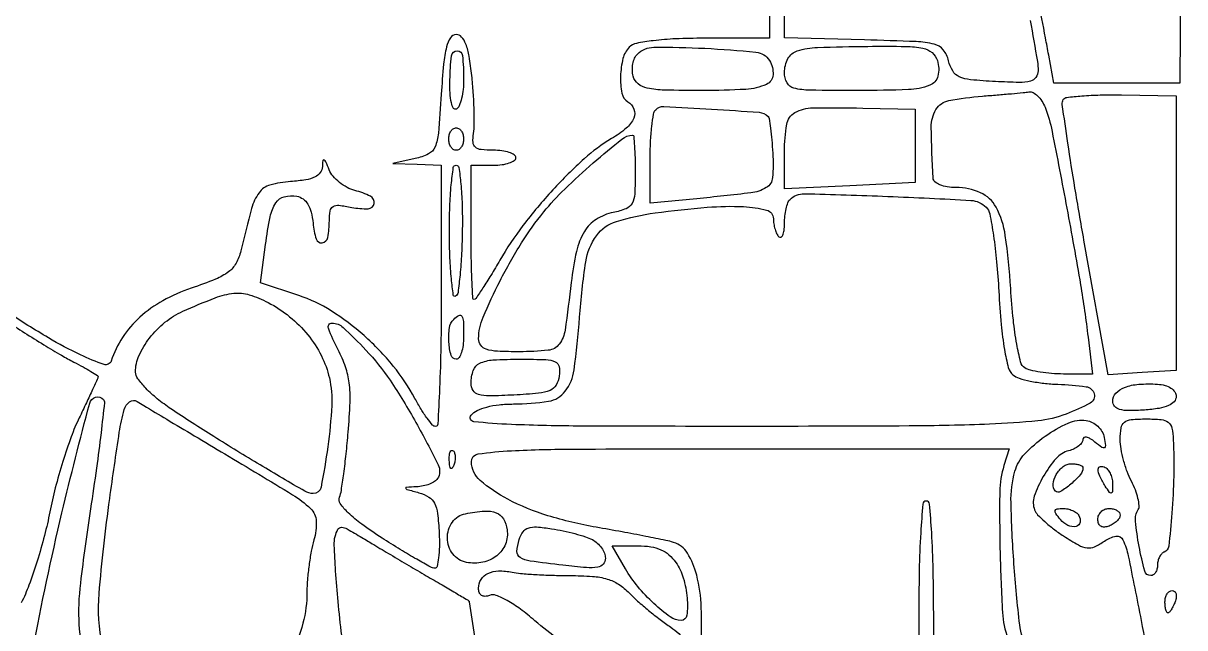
# Model space of a CAD drawing. Extents: x 24 to 1546, y 0 to 2379.
# Drawn here: x 992 to 1147.7, y 819 to 900 of the extents above; entities that cross this region are included whole.
import ezdxf

# ---------------------------------------------------------------- set-up
doc = ezdxf.new("R2010")
doc.units = 0
doc.header["$MEASUREMENT"] = 0
doc.layers.get('0').update_dxf_attribs({"linetype": 'CONTINUOUS'})

msp = doc.modelspace()

# ---------------------------------------------------------------- linework, layer by layer
for points in [[(669.79548, 1002.302636, -0.00002), (669.596685, 899.530331, -0.000025), (669.388942, 796.915146, -0.198373)], [(1448.971655, 720.569876, -0.000031), (1448.986281, 846.00559, -0.414161)], [(1147.238853, 934.25), (1147, 892), (1138.545313, 892), (1130.090626, 892), (1129.417282, 895.75, 0.002654), (1128.990214, 898.05795, 0.000311), (1128.007732, 903.196935, 0.000373)], [(1126.938368, 900.392971, -0.001113), (1127.893751, 894.888787, -0.042434), (1128, 893.639127, -0.159968), (1127.712913, 892.764765, -0.174072), (1126.972356, 892.267192, -0.065819), (1125.458685, 892.091625, -0.009127), (1122.291007, 892.200096, -0.010944), (1118.949401, 892.449074, -0.080763), (1117.408419, 892.85478, -0.156232), (1116.550222, 893.620587, -0.07582), (1115.997799, 895, 0.115198), (1115.283591, 896.445344, 0.161566), (1114.074603, 897.206853, 0.050382), (1111.645925, 897.551714, 0.003467), (1104.706791, 897.783832), (1094, 898.067663), (1094, 904.533832, 0.013962)], [(1092, 904.5), (1092, 898), (1083.2, 898, 0.010168), (1079.42428, 897.923212, 0.019692), (1076.415152, 897.681818, 0.020534), (1074.161055, 897.316915, 0.147006), (1073.2, 896.8, 0.136805), (1072.354646, 895.300964, 0.053592), (1072.033486, 892.927089, 0.053676), (1072.216529, 890.639891, 0.21056), (1073, 889.5, -0.162422), (1073.83051, 888.504304, -0.19957), (1073.805534, 887.304017, -0.114539), (1072.791566, 885.950233, -0.041598), (1070.82224, 884.554066, 0.050447), (1067.164095, 881.862279, 0.023172), (1062.957831, 877.688532, 0.022852), (1058.948659, 872.901985, 0.031756), (1055.846958, 868.25, -0.0054), (1054.653273, 866.237554, -0.008551), (1053.582625, 864.542187, -0.003326), (1052.639911, 863.125109, -0.249259), (1052.404542, 863, -0.398833), (1052.240496, 863.155606, -0.001969), (1052.118834, 865.64375, -0.007017), (1052.029077, 868.549008, -0.004213), (1052, 872), (1052, 881), (1055, 881, 0.031626), (1056.149251, 881.072766, 0.048861), (1057.11875, 881.29375, 0.06271), (1057.790443, 881.615738, 0.254951), (1058, 882, 0.25594), (1057.789486, 882.384317, 0.062266), (1057.113005, 882.70625, 0.048583), (1056.137199, 882.927244, 0.031417), (1054.980443, 883, -0.024619), (1053.339637, 883.08084, -0.152271), (1052.571649, 883.406154, -0.208563), (1052.255739, 884.049161, -0.051494), (1052.324817, 885.25, 0.037919), (1052.428075, 886.468249, 0.009621), (1052.407247, 888.454687, 0.009755), (1052.295165, 890.729296, 0.009727), (1052.094375, 893, 0.014598), (1051.737731, 895.589912, 0.049491), (1051.291586, 897.234271, 0.089944), (1050.724894, 898.172735, 0.215272), (1050, 898.5, 0.257727), (1049.240447, 898.080629, 0.079339), (1048.708364, 896.834302, 0.037777), (1048.317388, 894.551602, 0.007912), (1048, 890.505812, -0.005397), (1047.616709, 885.283169, -0.075435), (1047.179582, 883.454509, -0.18277), (1046.297819, 882.501857, -0.063357), (1044.5, 881.874126), (1041.5, 881.23663), (1044.75, 881.118315), (1048, 881), (1048, 863.5, -0.004138), (1047.944469, 856.789732, -0.006892), (1047.77305, 851.140625, -0.001901), (1047.540789, 846.297581, -0.399144), (1047.227404, 846, -0.218658), (1046.826449, 846.184149, -0.018526), (1046.100896, 847.094953, -0.021876), (1045.291136, 848.299459, -0.015098), (1044.477404, 849.7275, 0.049816), (1041.57515, 854.087607, 0.039611), (1037.653103, 858.164679, 0.0404), (1033.252124, 861.47462, 0.060925), (1028.921058, 863.52622), (1023.773635, 865.23592), (1024.448486, 870.36796, -0.017106), (1025.067908, 874.08889, -0.094345), (1025.831941, 875.961972, -0.187062), (1026.961973, 876.778157, -0.11122), (1028.64378, 876.835591, -0.110364), (1029.485692, 876.47244, -0.100999), (1030.124899, 875.775776, -0.075881), (1030.564665, 874.704788, -0.035494), (1030.814774, 873.222826, 0.050453), (1031.236064, 871.112638, 0.369107), (1032.040487, 870.601857, 0.320648), (1032.79088, 871.317985, 0.047079), (1033, 873.534017, -0.039843), (1033.106411, 874.867262, -0.220257), (1033.498346, 875.448999, -0.165864), (1034.27748, 875.619626, -0.021066), (1036, 875.35, 0.056787), (1038.200064, 875.164885, 0.352999), (1039.000891, 875.850714, 0.333496), (1038.516505, 876.828674, 0.05536), (1036.420271, 877.609367, -0.060933), (1035.369878, 878.013903, -0.04726), (1034.346627, 878.689858, -0.048472), (1033.500593, 879.518652, -0.078905), (1032.983657, 880.378419, 0.008328), (1032.530462, 881.448804, 0.181284), (1032.29568, 881.68812, 0.508673), (1032.127433, 881.595147, 0.021854), (1032.063386, 880.807498, -0.148221), (1031.784762, 879.998633, -0.126832), (1031.088752, 879.421323, -0.07156), (1029.840665, 879.038995, -0.020255), (1027.816562, 878.807498, 0.04878), (1025.046677, 878.329589, 0.17136), (1023.58337, 877.311725, 0.089813), (1022.57756, 875.199778, 0.008138), (1021.131793, 869.515039, -0.067978), (1020.491478, 867.856862, -0.105657), (1019.490421, 866.703437, -0.065812), (1017.760859, 865.72681, -0.013783), (1014.492386, 864.515039, 0.044227), (1010.685412, 862.833779, 0.058399), (1007.603403, 860.629168, 0.062931), (1005.288715, 857.922548, 0.065106), (1003.751675, 854.755025, -0.41763), (1002.80904, 854.290551, -0.026478), (999.651056, 855.57518, -0.024354), (995.346178, 857.860224, -0.01074), (989.878616, 861.274131)], [(989.659765, 860.158013, 0.004996), (992.134081, 858.55464, 0.004438), (994.739119, 856.93552, 0.004458), (997.109208, 855.520253, 0.01364), (998.75, 854.619367, -0.006538), (999.995757, 853.958225, -0.010303), (1001.045313, 853.355061, -0.004655), (1001.910978, 852.822513, -0.258), (1002, 852.661473, -0.106739), (1001.95451, 852.450811, -0.000898), (1001.257888, 850.920337, -0.00313), (1000.441998, 849.16547, -0.002005), (999.47366, 847.137457, 0.024722), (998.404431, 844.608826, 0.011949), (997.276283, 841.279589, 0.011817), (996.263521, 837.7468, 0.016628), (995.540851, 834.549655, -0.01652), (994.825203, 831.380375, -0.012299), (993.83511, 827.933548, -0.012464), (992.73931, 824.726414, -0.027402), (991.709114, 822.349351, 0.024303)], [(1002.611924, 816.660979, -0.075347), (1002.145363, 823.591271, -0.01399), (1003.566038, 836.318107, -0.002096), (1004.848872, 845.206475, -0.031935), (1005.500744, 848.244348, -0.167667), (1006.236624, 849.302931, -0.306882), (1007.242937, 849.338738, 0.004988), (1008.121714, 848.799988, 0.000217), (1011.215113, 846.947545, 0.000369), (1014.886077, 844.755074, 0.000263), (1019, 842.305096, -0.002431), (1028.07523, 836.847046, -0.055479), (1030.477508, 834.993485, -0.192569), (1031.237329, 833.302485, -0.080452), (1030.936026, 830.776936, 0.023275), (1030.576974, 829.26229, 0.013026), (1030.274958, 827.392777, 0.012975), (1030.067617, 825.483392, 0.020558), (1030, 823.839507, -0.063486), (1029.461437, 819.615032, -0.05122), (1027.8658, 815.323275, -0.052979)], [(993.259795, 816.008837, -0.012253), (997.164504, 834.401398, -0.006909), (1000.885415, 849.126205, -0.577506), (1002.716131, 849.617202, -0.227998), (1002.864037, 849.195145, -0.001441), (1002.396428, 845.116462, -0.005393), (1001.793006, 840.421135, -0.003366), (1000.98981, 834.933506, 0.008163), (999.631536, 824.98863, 0.041691), (999.430468, 819.418305, 0.073534), (1000.200803, 815.49864, 0.069591)], [(1126.62427, 816.274285, -0.111459), (1125.532232, 819.398604, -0.010324), (1124.762315, 827.599704, -0.012287), (1124.366229, 835.779486, -0.074059), (1124.891027, 839.988762, -0.121865), (1126.188493, 842.284457, -0.048864), (1128.928748, 844.669457, -0.048772), (1132.031253, 846.450269, -0.14258), (1134.449997, 846.792004, -0.084621), (1135.253868, 846.532964, -0.068548), (1135.993701, 846.007627, -0.069003), (1136.559558, 845.305977, -0.088312), (1136.855124, 844.531832, -0.015172), (1137.032197, 843.421931, -0.317595), (1136.883335, 843.140935, -0.284485), (1136.54952, 843.169629, -0.013164), (1135.615339, 843.904277, 0.03541), (1134.99459, 844.34925, 0.086912), (1134.474506, 844.555627, 0.191347), (1134.144479, 844.497699, 0.260386), (1134, 844.239076, -0.160749), (1133.860817, 843.817344, -0.066733), (1133.437668, 843.381667, -0.056538), (1132.818091, 842.998589, -0.046289), (1132.085679, 842.732657, 0.150861), (1130.410107, 841.693229, 0.048529), (1128.693386, 839.283999, 0.048239), (1127.488835, 836.62759, 0.177566), (1127.529031, 834.813345, 0.095355), (1127.93591, 834.169749, 0.020716), (1128.878585, 833.245595, 0.020882), (1130.077612, 832.251363, 0.018658), (1131.400236, 831.320595, 0.016178), (1133.406403, 830.108311, 0.096912), (1134.560241, 829.728519, 0.138712), (1135.571786, 829.882331, 0.046145), (1136.885868, 830.632613, -0.109448), (1138.433787, 831.2743, -0.340343), (1139.372247, 830.784375, -0.058021), (1140.076981, 828.640987, -0.002005), (1141.80825, 820, -0.007328), (1142.970437, 813.579385, -0.047651)], [(1082.792101, 815.969644, 0.023613), (1082.853302, 821.73892, 0.05262), (1082.233757, 826.080228, 0.076892), (1080.993251, 829.011226, 0.179936), (1079.142454, 830.450245, 0.025443), (1078.081087, 830.725717, 0.002342), (1075.414554, 831.261759, 0.003018), (1072.225951, 831.867259, 0.002362), (1068.758157, 832.487195, -0.031073), (1062.286434, 834.031905, -0.046609), (1056.917557, 836.236162, -0.0573), (1053.213854, 838.754824, -0.212472), (1052.037951, 841.25, -0.379366), (1052.938232, 842.311283, -0.023398), (1057.402741, 842.738133, -0.011218), (1065.878413, 842.959376, -0.000915), (1088.067388, 843), (1124.134775, 843), (1123.423873, 840.760146, 0.074115), (1122.853243, 837.210017, 0.008601), (1122.900005, 829.133084, 0.008459), (1123.222535, 821.055861, 0.076774), (1123.956092, 817.615486, 0.101396)], [(1114, 804.114996), (1114, 820.057498, 0.004658), (1113.937491, 826.767475, 0.011003), (1113.734319, 831.764374, 0.005929), (1113.448909, 835.588275, 0.38914), (1113, 836, 0.389247), (1112.550942, 835.587986, 0.005893), (1112.265625, 831.75, 0.010966), (1112.062489, 826.735423, 0.004639), (1112, 820), (1112, 804)], [(1035.899143, 807.234056, 0.000069), (1035.239583, 812.93945, 0.000099), (1034.652968, 817.998915, -0.005277), (1034.174943, 822.531622, -0.007145), (1033.844881, 826.636802, -0.005005), (1033.652596, 830.071309, -0.075567), (1033.777477, 831.257074, -0.059143), (1034.149611, 832.205454, -0.287786), (1034.628812, 832.478741, -0.118502), (1035.409906, 832.255793, -0.008484), (1037.368765, 831.105667, 0.002382), (1038.945986, 830.153543, 0.000861), (1041.195825, 828.815207, 0.000854), (1043.664748, 827.357984, 0.001015), (1046, 825.991398, -0.000617), (1048.120645, 824.752665, -0.000977), (1049.934599, 823.685309, -0.000206), (1051.527678, 822.742837, -0.04491), (1051.670974, 822.639582, -0.17904), (1051.753592, 822.489179, -0.000123), (1052.446077, 817.836184, -0.001417)], [(1063.780473, 817.386029, -0.020596), (1060.543806, 819.962086, 0.019272), (1058.600349, 821.517298, 0.031507), (1056.82845, 822.661421, 0.035208), (1055.357825, 823.353709, 0.186103), (1054.482986, 823.355098, -0.078559), (1053.871904, 823.225098, -0.157468), (1053.399954, 823.350421, -0.164218), (1053.103159, 823.722481, -0.087173), (1053, 824.309678, -0.140395), (1053.33709, 825.486516, -0.142819), (1054.244446, 826.297125, -0.107329), (1055.679699, 826.635579, -0.057536), (1057.5, 826.458085, 0.031839), (1058.622707, 826.290139, 0.006812), (1060.589675, 826.149839, 0.007093), (1062.876974, 826.050515, 0.006705), (1065.209531, 826.013655, -0.016593), (1068.268641, 825.90478, -0.054475), (1070.255695, 825.548119, -0.074268), (1071.769954, 824.845002, -0.053476), (1073.209531, 823.657301, 0.017747), (1074.318848, 822.600456, 0.009047), (1075.781862, 821.34906, 0.008977), (1077.338532, 820.111859, 0.013297), (1078.75, 819.089207, -0.076332), (1080.749733, 817.215864, -0.095747)]]:
    msp.add_lwpolyline(points, format="xyb")
for points in [[(1091.990056, 895.016091, -0.154646), (1092.469994, 893.110394, -0.279484), (1091.585205, 891.831447, -0.091759), (1088.80324, 891.157958, -0.01363), (1083.009643, 891, -0.005572), (1077.921369, 891.056705, -0.045366), (1075.610601, 891.318839, -0.119562), (1074.391392, 891.895235, -0.160201), (1073.732303, 892.915672, -0.058363), (1073.618724, 893.726431, -0.051535), (1073.68728, 894.577395, -0.05447), (1073.916635, 895.33985, -0.096388), (1074.282508, 895.882508, -0.1973), (1076.485812, 896.803166, -0.013775), (1083.32863, 896.657103, -0.012819), (1090.183767, 896.145257, -0.233367)], [(1114.49716, 895.008949, -0.137508), (1114.567514, 892.942319, -0.24699), (1113.472607, 891.702875, -0.081738), (1110.606591, 891.122398, -0.00918), (1103.940983, 891, -0.00327), (1097.397659, 891.0428, -0.056408), (1095.278378, 891.310775, -0.212761), (1094.350003, 892.027944, -0.124076), (1094, 893.416667, -0.123666), (1094.467706, 895.278755, -0.196198), (1095.717223, 896.312462, -0.067425), (1098.421767, 896.774037, -0.006325), (1105.182612, 896.921053, -0.005548), (1110.289165, 896.910821, -0.047378), (1112.561943, 896.664899, -0.124051), (1113.780208, 896.077448, -0.142788)], [(1051, 892.5, -0.026417), (1050.929233, 891.161541, -0.033054), (1050.716754, 889.936431, -0.034958), (1050.408766, 888.96729, -0.161285), (1050.035757, 888.522099, -0.419545), (1049.65715, 888.615115, -0.079226), (1049.36548, 889.351156, -0.042367), (1049.188753, 890.657377, -0.017468), (1049.162196, 892.443955, -0.023347), (1049.377017, 895.657183, -0.372659), (1050.119939, 896.340897, -0.395566), (1050.848669, 895.698041, -0.023647)], [(1128.92396, 888.75, -0.044566), (1129.864699, 885.529043, -0.002475), (1131.845391, 875.237955, -0.004154), (1133.679452, 864.97757, -0.012673), (1134.689448, 857.974311), (1135.278582, 853), (1131.389291, 853.015313, -0.018533), (1129.807559, 853.0802, -0.019845), (1128.27093, 853.261974, -0.01985), (1126.969892, 853.521818, -0.082378), (1126.235151, 853.833507, -0.190506), (1125.652663, 854.634579, -0.018641), (1125.132986, 857.015146, -0.019041), (1124.676989, 860.260999, -0.008976), (1124.323724, 864.479621, 0.017968), (1123.599752, 871.586028, 0.089986), (1122.357665, 875.372839, 0.165329), (1120.269971, 877.304781, 0.105129), (1117, 878, -0.03802), (1115.824777, 878.089492, -0.058667), (1114.843623, 878.360194, -0.077378), (1114.173022, 878.76295, -0.207319), (1113.927666, 879.25, -0.010201), (1113.672057, 886.081142, -0.140166), (1114.30692, 888.453153, -0.213452), (1116.021492, 889.651931, -0.028156), (1120.525391, 890.255787, 0.001498), (1122.523229, 890.415911, 0.001769), (1124.412194, 890.579735, 0.001544), (1126.006122, 890.728615, 0.011152), (1126.771439, 890.819752, -0.157977), (1127.322844, 890.723659, -0.070089), (1127.92821, 890.286115, -0.05926), (1128.492722, 889.597404, -0.048788)], [(1146.5, 871.891283), (1146.5, 853.5), (1141.946305, 853.203226), (1137.392611, 852.906452), (1134.143738, 870.963662, -0.00305), (1132.932367, 877.940364, -0.004815), (1131.987548, 883.940383, -0.001383), (1131.23329, 889.149715, -0.175417), (1131.365764, 889.782802, -0.228484), (1131.832094, 890.080368, -0.009509), (1133.852014, 890.282409, -0.014827), (1136.32463, 890.40868, -0.009812), (1139.168331, 890.413649), (1146.5, 890.282566)], [(1091.814525, 887.517578, -0.162268), (1091.949933, 887.248096, -0.004535), (1092.127285, 885.940671, -0.008844), (1092.29655, 884.380508, -0.005907), (1092.437568, 882.58933, -0.038313), (1092.405664, 879.345522, -0.241079), (1091.55419, 877.986048, -0.10562), (1089.500963, 877.288145, -0.005055), (1082.25, 876.508693), (1076, 875.900687), (1076, 881.783677, -0.011834), (1076.054661, 884.09277, -0.016256), (1076.220313, 886.162998, -0.012941), (1076.455056, 887.850284, -0.154194), (1076.75, 888.430783, -0.213146), (1077.838502, 888.858887, -0.003813), (1084.243545, 888.519622, -0.004286), (1090.589305, 888.080324, -0.178291)], [(1111.5, 883.596039), (1111.5, 878.692078), (1102.75, 878.251551), (1094, 877.811023), (1094, 882.832188, -0.041529), (1094.303116, 886.47537, -0.228491), (1095.409612, 888.040827, -0.123322), (1097.787808, 888.675603, -0.009346), (1104.5, 888.653705), (1111.5, 888.5)], [(1051, 884.5, -0.064853), (1050.925306, 883.926543, -0.082425), (1050.70625, 883.440625, -0.098894), (1050.381354, 883.115568, -0.148195), (1050, 883, -0.148195), (1049.618646, 883.115568, -0.098894), (1049.29375, 883.440625, -0.082425), (1049.074694, 883.926543, -0.064853), (1049, 884.5, -0.064853), (1049.074694, 885.073457, -0.082425), (1049.29375, 885.559375, -0.098894), (1049.618646, 885.884432, -0.148195), (1050, 886, -0.148195), (1050.381354, 885.884432, -0.098894), (1050.70625, 885.559375, -0.082425), (1050.925306, 885.073457, -0.064853)], [(1074, 880.125, -0.012808), (1073.923676, 877.146044, -0.111254), (1073.568731, 875.877497, -0.177182), (1072.764505, 875.164057, -0.044412), (1071.054384, 874.660877, 0.093291), (1068.778049, 873.74259, 0.115533), (1067.189228, 872.10822, 0.080358), (1066.125345, 869.451151, 0.026498), (1065.421841, 865.290323, -0.006924), (1064.598846, 858.913897, -0.125513), (1063.820443, 857.030558, -0.210317), (1062.338955, 856.192991, -0.024996), (1058.480948, 856, -0.010767), (1055.524769, 856.063665, -0.066726), (1054.033436, 856.329376, -0.160955), (1053.290449, 856.869674, -0.15842), (1053.009769, 857.75, -0.098823), (1053.600796, 860.627362, -0.018743), (1055.878248, 865.501901, -0.02091), (1058.769206, 870.593802, -0.031806), (1061.731244, 874.727281, -0.028572), (1064.546395, 877.79497, -0.014955), (1068.370868, 881.295935, -0.008714), (1072.217254, 884.49599, -0.170757), (1073.650038, 885, -0.387691), (1073.790673, 884.871665, -0.004933), (1073.897199, 883.567969, -0.011186), (1073.974836, 881.994233, -0.006731)], [(1050.822312, 872.471647, -0.008586), (1050.72486, 869.16797, -0.01307), (1050.516075, 866.305084, -0.007644), (1050.245669, 863.94809, -0.225644), (1049.927316, 863.455079, -0.541801), (1049.611959, 863.603342, -0.010234), (1049.356864, 865.758894, -0.014891), (1049.167425, 868.559163, -0.008257), (1049.09464, 871.983432, -0.009706), (1049.145483, 875.4485, -0.016215), (1049.339249, 878.357547, -0.010141), (1049.616967, 880.676002, -0.373921), (1049.989635, 881, -0.372992), (1050.35987, 880.679177, -0.011358), (1050.622209, 878.504321, -0.017186), (1050.795604, 875.753876, -0.010227)], [(1121.041057, 875.361776, -0.149756), (1121.513709, 874.46888, -0.01005), (1122.006571, 871.588114, -0.013748), (1122.437481, 868.069319, -0.009828), (1122.733535, 864.113623, 0.008548), (1123.056459, 859.645266, 0.019493), (1123.488775, 856.292127, 0.021401), (1124.003477, 853.877284, 0.157605), (1124.627072, 852.894539, 0.099179), (1125.438985, 852.456233, 0.023088), (1126.947276, 852.069283, 0.022931), (1128.757189, 851.778851, 0.020706), (1130.648922, 851.642693, -0.027571), (1134.424859, 851.318779, -0.298689), (1135.519337, 850.356501, -0.350324), (1134.993777, 849.130048, -0.031814), (1131.750318, 847.648747, -0.065808), (1127.948138, 846.744915, -0.015832), (1121.471645, 846.288902, -0.008404), (1110.723121, 846.054272, -0.001255), (1089.094122, 846, -0.000953), (1066.860031, 846.042359, -0.009152), (1057.396326, 846.251664, -0.01704), (1052.353087, 846.628039, -0.597716), (1052, 847.5, -0.110215), (1052.804209, 848.122256, -0.045318), (1054.107265, 848.59556, -0.038384), (1055.768293, 848.899714, -0.0261), (1057.688186, 849, 0.039226), (1062.383748, 849.368946, 0.193102), (1064.620539, 850.704681, 0.130257), (1065.798538, 853.555077, 0.014503), (1066.53408, 860.613178, -0.018757), (1067.374228, 868.06014, -0.11984), (1068.80245, 871.550598, -0.162158), (1071.466447, 873.461885, -0.04258), (1076.66777, 874.60162, -0.011576), (1083.656867, 875.355525, -0.033401), (1088.525538, 875.440853, -0.050982), (1091.615489, 874.970286, -0.339789), (1092.512754, 873.820579, 0.038629), (1092.572017, 873.123515, 0.034735), (1092.738328, 872.417922, 0.036464), (1092.978696, 871.805142, 0.084875), (1093.262754, 871.403913, 0.321067), (1093.539352, 871.358123, 0.181295), (1093.783434, 871.617608, 0.071238), (1093.94911, 872.256069, 0.027922), (1094, 873.166667, -0.027024), (1094.054712, 874.178214, -0.0293), (1094.218272, 875.150563, -0.03058), (1094.456266, 875.958783, -0.109911), (1094.743052, 876.409719, -0.205364), (1096.663677, 877.177513, -0.003758), (1107.856246, 876.815746, -0.00403), (1118.986869, 876.282316, -0.184733)], [(1024.79966, 862.595014, -0.051056), (1027.679829, 860.700684, -0.051345), (1030.110378, 858.265244, -0.052934), (1031.929706, 855.464121, -0.062187), (1033.002657, 852.488218, -0.068504), (1033.317693, 848.792237, -0.021729), (1032.790619, 843.273256, -0.013338), (1031.887815, 837.862814, -0.359029), (1030.841108, 837, -0.133023), (1029.711084, 837.306053, -0.001966), (1023.728733, 840.834704, -0.005862), (1017.518273, 844.630201, -0.00706), (1011.775785, 848.346859, -0.023341), (1009.942713, 849.69807, -0.030747), (1008.41407, 851.103306, -0.032424), (1007.327789, 852.39001, -0.156732), (1007.025785, 853.285183, -0.109754), (1007.478851, 855.473105, -0.059976), (1008.900585, 857.830823, -0.056532), (1010.973281, 859.945453, -0.065544), (1013.372292, 861.421481, -0.012555), (1017.707207, 863.231605, -0.067129), (1020.193188, 863.830473, -0.099955), (1022.27076, 863.628498, -0.045931)], [(1037.904836, 856.216551, -0.04247), (1041.13823, 852.176927, -0.020422), (1044.604932, 846.513301, -0.012276), (1047.586581, 840.839934, -0.258781), (1047.499798, 838.999674, -0.116393), (1047.10884, 838.608653, -0.045198), (1046.419853, 838.264373, -0.041619), (1045.57496, 838.012361, -0.040327), (1044.690983, 837.90032, 0.003625), (1043.30719, 837.827307, 0.508716), (1043.230868, 837.70814, 0.234154), (1043.392794, 837.560517, 0.002163), (1045, 837.107259, -0.067381), (1046.338743, 836.533164, -0.142122), (1047.101382, 835.712512, -0.088785), (1047.50942, 834.341724, -0.016435), (1047.718908, 831.706939, -0.016233), (1047.744193, 829.902423, -0.026827), (1047.634437, 828.382663, -0.025458), (1047.431233, 827.244264, -0.349033), (1047.123945, 827, -0.126018), (1046.586467, 827.13765, -0.004506), (1044.713954, 828.186143, -0.008055), (1042.51543, 829.490781, -0.005529), (1040.062604, 831.037934, -0.013223), (1037.341008, 832.900821, -0.034429), (1035.519912, 834.420788, -0.048516), (1034.468781, 835.644944, -0.249744), (1034.362678, 836.50274, 0.052954), (1034.60815, 837.423273, 0.005458), (1034.930818, 839.650495, 0.006749), (1035.25132, 842.320669, 0.005345), (1035.527884, 845.214807, 0.011668), (1035.774077, 849.229571, 0.039871), (1035.664838, 851.841992, 0.053661), (1035.16931, 853.970706, 0.036699), (1034.180573, 856.25, -0.030111), (1032.882295, 859.138143, -0.527631), (1033.376944, 859.847746, -0.18824), (1034.839249, 859.261806, -0.014421)], [(1051, 858, -0.031626), (1050.927234, 856.850749, -0.048861), (1050.70625, 855.88125, -0.06271), (1050.384262, 855.209557, -0.254951), (1050, 855, -0.336183), (1049.322161, 855.513828, -0.052831), (1049.023655, 857.274095, -0.05096), (1049.099528, 859.198134, -0.162445), (1049.666667, 860.333333, -0.067561), (1050.363386, 860.863511, -0.413165), (1050.756997, 860.755405, -0.121147), (1050.962431, 860.035643, -0.009227)], [(1063.819551, 852.75, -0.097407), (1063.396067, 851.534611, -0.162301), (1062.588757, 850.827231, -0.076094), (1061.051971, 850.441644, -0.010457), (1057.75, 850.200096, -0.008513), (1054.447031, 850.084168, -0.071813), (1052.973501, 850.269808, -0.193715), (1052.268404, 850.807377, -0.134989), (1052, 851.783429, -0.085667), (1052.2958, 853.497224, -0.198413), (1053.153765, 854.449073, -0.098319), (1054.914981, 854.897811, -0.013369), (1058.736218, 855, -0.008229), (1062.029231, 854.9458, -0.096242), (1063.276095, 854.660675, -0.247112), (1063.79186, 854.009098, -0.081715)], [(1146.5, 850, -0.1873), (1146.231319, 849.307917, -0.107424), (1145.490417, 848.783278, -0.061917), (1144.202258, 848.415033, -0.020638), (1142.25, 848.192502, -0.016014), (1140.147284, 848.107926, -0.069681), (1138.91409, 848.270357, -0.147962), (1138.25374, 848.687952, -0.180191), (1138, 849.369178, -0.191751), (1138.427667, 850.443338, -0.112727), (1139.59414, 851.221798, -0.072871), (1141.481528, 851.640869, -0.033734), (1144, 851.654888, -0.050806), (1145.009389, 851.488469, -0.080123), (1145.807519, 851.127414, -0.102473), (1146.317704, 850.613574, -0.145411)], [(1146.119406, 844.25, -0.015739), (1146.177929, 839.33975, -0.015225), (1145.929746, 834.380688, -0.007616), (1145.502837, 829.932671, -0.283866), (1144.903292, 829.166667, 0.119616), (1144.557667, 828.93444, 0.066241), (1144.265342, 828.515104, 0.060092), (1144.067284, 827.983212, 0.059173), (1144, 827.416667, -0.062528), (1143.931994, 826.874991, -0.080736), (1143.73207, 826.416146, -0.098083), (1143.435752, 826.10907, -0.153101), (1143.087898, 826, -0.339752), (1142.285949, 826.616038, -0.018472), (1141.53261, 829.925911, -0.022349), (1141.050231, 833.29618, -0.164214), (1141.412995, 834.859224, 0.16272), (1141.540701, 835.402285, 0.036197), (1141.382815, 836.356272, 0.03397), (1141.028393, 837.484849, 0.02714), (1140.500854, 838.645922, -0.032635), (1139.930193, 839.939434, -0.022402), (1139.447768, 841.469427, -0.022647), (1139.114892, 842.991117, -0.041983), (1139.006161, 844.25, -0.039853), (1139.126423, 845.800215, -0.188922), (1139.568621, 846.554011, -0.146499), (1140.481233, 846.914185, -0.021245), (1142.5, 847, -0.022434), (1144.498245, 846.910299, -0.140927), (1145.440717, 846.545042, -0.179731), (1145.924378, 845.782756, -0.041607)], [(1049.683114, 840.8125, -0.054073), (1049.461564, 840.395823, -0.470617), (1049.279315, 840.37858, -0.168741), (1049.137993, 840.670344, -0.018894), (1049.078947, 841.416667, -0.028489), (1049.089945, 842.112848, -0.077125), (1049.200665, 842.592839, -0.208169), (1049.385309, 842.77538, -0.296942), (1049.604167, 842.729167, -0.126455), (1049.797407, 842.402231, -0.060344), (1049.876576, 841.916927, -0.05415), (1049.839148, 841.359369, -0.051402)], [(1134, 840.428571, -0.182657), (1133.651911, 839.507516, -0.037107), (1132.381611, 838.265965, -0.035672), (1130.99884, 837.261026, -0.348834), (1130.328842, 837.337824, -0.229023), (1130.001371, 838.27815, -0.103777), (1130.424295, 839.545973, -0.095231), (1131.364013, 840.620269, -0.167087), (1132.468615, 841, -0.035502), (1133.055137, 840.958302, -0.053851), (1133.550156, 840.832143, -0.070383), (1133.889734, 840.647653, -0.237464)], [(1137.984687, 838.190983, -0.012098), (1137.953006, 837.238528, -0.343021), (1137.800669, 837.064256, -0.295079), (1137.569384, 837.157251, -0.010223), (1137, 838, -0.03301), (1136.266028, 839.319161, -0.110887), (1136.050802, 840.277708, -0.372932), (1136.359022, 840.633474, -0.175918), (1137, 840.5, -0.101161), (1137.382022, 840.140373, -0.052761), (1137.701752, 839.566787, -0.049393), (1137.916365, 838.883651, -0.053738)], [(1056.830182, 832.158658, -0.129577), (1056.604234, 830.22635, -0.131081), (1055.455231, 828.66624, -0.119691), (1053.584324, 827.792134, -0.097231), (1051.364759, 827.781102, -0.185853), (1049.558168, 828.904696, -0.158635), (1048.822459, 831.037014, -0.161158), (1049.486664, 833.169263, -0.190947), (1051.25, 834.304233, -0.029762), (1053.787687, 834.649017, -0.111105), (1055.371425, 834.416505, -0.170298), (1056.326491, 833.604799, -0.097227)], [(1133.457295, 834.069098, -0.189332), (1133.62334, 833.153183, -0.296611), (1133.083985, 832.598715, -0.169397), (1132.000764, 832.721733, -0.107759), (1130.990862, 833.51101, -0.020503), (1130.380863, 834.310561, -0.209835), (1130.301216, 834.709506, -0.309419), (1130.547214, 834.940537, -0.038489), (1131.318538, 835, -0.053722), (1131.959247, 834.93096, -0.048999), (1132.591712, 834.726548, -0.052232), (1133.123319, 834.425765, -0.09982)], [(1139, 834.106989, -0.13875), (1138.891374, 833.723081, -0.061199), (1138.559375, 833.307216, -0.053891), (1138.073796, 832.924763, -0.048303), (1137.5, 832.638374, -0.075244), (1136.885039, 832.503306, -0.151899), (1136.407358, 832.617923, -0.166113), (1136.106211, 832.972145, -0.094119), (1136, 833.531385, -0.10122), (1136.114629, 834.091819, -0.098432), (1136.440625, 834.568594, -0.097416), (1136.927495, 834.887999, -0.096899), (1137.5, 835, -0.057609), (1138.073715, 834.933678, -0.076852), (1138.559375, 834.737678, -0.095748), (1138.884842, 834.447641, -0.164455)], [(1068.25, 830.825711, -0.065526), (1068.919246, 830.363813, -0.056268), (1069.485938, 829.722122, -0.05885), (1069.870802, 829.006493, -0.094243), (1070, 828.327135, -0.182112), (1069.706488, 827.548004, -0.17372), (1068.965446, 827.137146, -0.061489), (1067.453183, 827.077518, -0.008395), (1064.301237, 827.394415, -0.005511), (1059.913711, 827.959172, -0.099141), (1058.581554, 828.425422, -0.281511), (1058.15205, 829.235199, -0.061623), (1058.453804, 830.854449, -0.077725), (1058.956865, 831.863543, -0.159761), (1059.659091, 832.382403, -0.098761), (1060.77788, 832.520276, -0.019527), (1062.79511, 832.290704, -0.014479), (1064.341901, 832.007119, -0.013024), (1065.925751, 831.625685, -0.013178), (1067.328154, 831.209131, -0.039559)], [(1079.443296, 827.777494, -0.081627), (1080.443353, 825.69724, -0.049175), (1080.953327, 823.001319, -0.053429), (1080.911467, 820.685249, -0.378107), (1080.134859, 820, -0.158771), (1078.695082, 820.469013, -0.029384), (1076.514303, 822.263687, -0.031643), (1074.33716, 824.553405, -0.042512), (1072.693464, 826.895365), (1070.886928, 830), (1074.38676, 830, -0.037724), (1076.081713, 829.871936, -0.065917), (1077.431996, 829.480043, -0.074117), (1078.524855, 828.791708, -0.062517)], [(1146.361626, 822.5, -0.02136), (1146.112506, 821.925442, -0.030395), (1145.839659, 821.440625, -0.030693), (1145.579329, 821.087111, -0.222225), (1145.393011, 821, -0.289661), (1145.241071, 821.096084, -0.046727), (1145.115447, 821.440625, -0.039339), (1145.028469, 821.925176, -0.024748), (1145, 822.5, -0.062722), (1145.07223, 823.073532, -0.08088), (1145.284531, 823.559375, -0.098158), (1145.599211, 823.884506, -0.152681), (1145.968615, 824, -0.184534), (1146.289193, 823.877514, -0.147206), (1146.483616, 823.559375, -0.100118), (1146.511135, 823.074366, -0.055937)]]:
    msp.add_lwpolyline(points, format="xyb", close=True)

doc.saveas('drawing.dxf')
